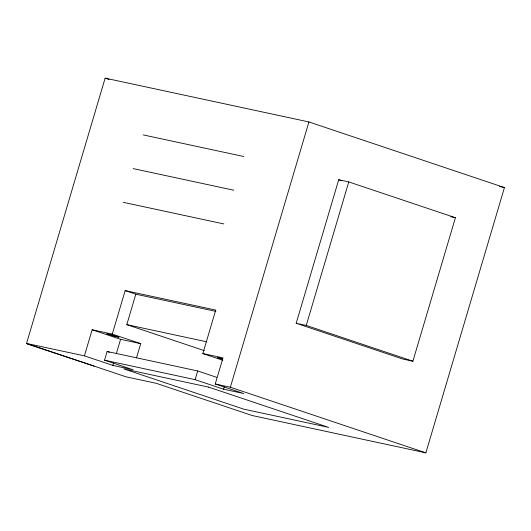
<?xml version="1.0" encoding="UTF-8"?>
<svg xmlns="http://www.w3.org/2000/svg" width="531" height="531" viewBox="0 0 531 531"><rect width="100%" height="100%" fill="white"/><g stroke="black" fill="none" stroke-linecap="round" stroke-linejoin="round"><path stroke-width="0.8" d="M26.55 343.431L105.131 78.15L308.923 121.951L504.45 187.569L425.869 452.85L252.271 415.541L156.28 383.322L126.093 376.837L26.55 343.431L84.416 355.863L112.857 365.408L132.989 369.735L104.547 360.191L107.123 351.495L197.698 370.957L216.661 377.322M84.416 355.863L92.148 329.771L112.273 334.099L140.715 343.643L136.5 357.874M112.273 334.099L125.157 290.61L215.732 310.077L202.849 353.566L222.834 360.27M112.857 365.408L113.561 363.038M116.369 353.546L120.59 339.316L140.715 343.643M204.316 350.646L126.803 324.633L135.823 294.187L215.885 311.398M104.547 360.191L195.123 379.658L197.698 370.957M195.123 379.658L223.564 389.203L243.689 393.524L215.247 383.979L222.98 357.887L202.849 353.566M223.564 389.203L224.261 386.827M215.247 383.979L230.348 387.225L308.923 121.951M296.192 323.266L338.705 179.757L348.767 181.921L455.419 217.71L412.906 361.219L402.843 359.062L296.192 323.266L306.254 325.43L412.906 361.219M306.254 325.43L348.767 181.921M499.598 186.527L504.45 187.569M143.178 134.901L243.822 156.526M450.773 216.714L455.419 217.71M133.195 168.606L233.839 190.231M123.212 202.304L223.856 223.936M126.803 324.633L206.864 341.838M222.542 358.651L217.511 357.575L222.482 359.241M30.108 344.619L27.592 344.081L94.093 366.098M105.131 78.15L109.054 79.471M338.705 179.757L341.838 180.805M125.157 290.61L135.823 294.187M92.148 329.771L120.59 339.316M230.348 387.225L425.869 452.85M107.123 351.495L109.399 352.259M111.835 334.862L106.804 333.78L113.913 336.169L118.944 337.251L111.835 334.862M208.676 387.132L123.776 368.886L243.742 409.149L328.649 427.395L208.676 387.132"/></g></svg>
